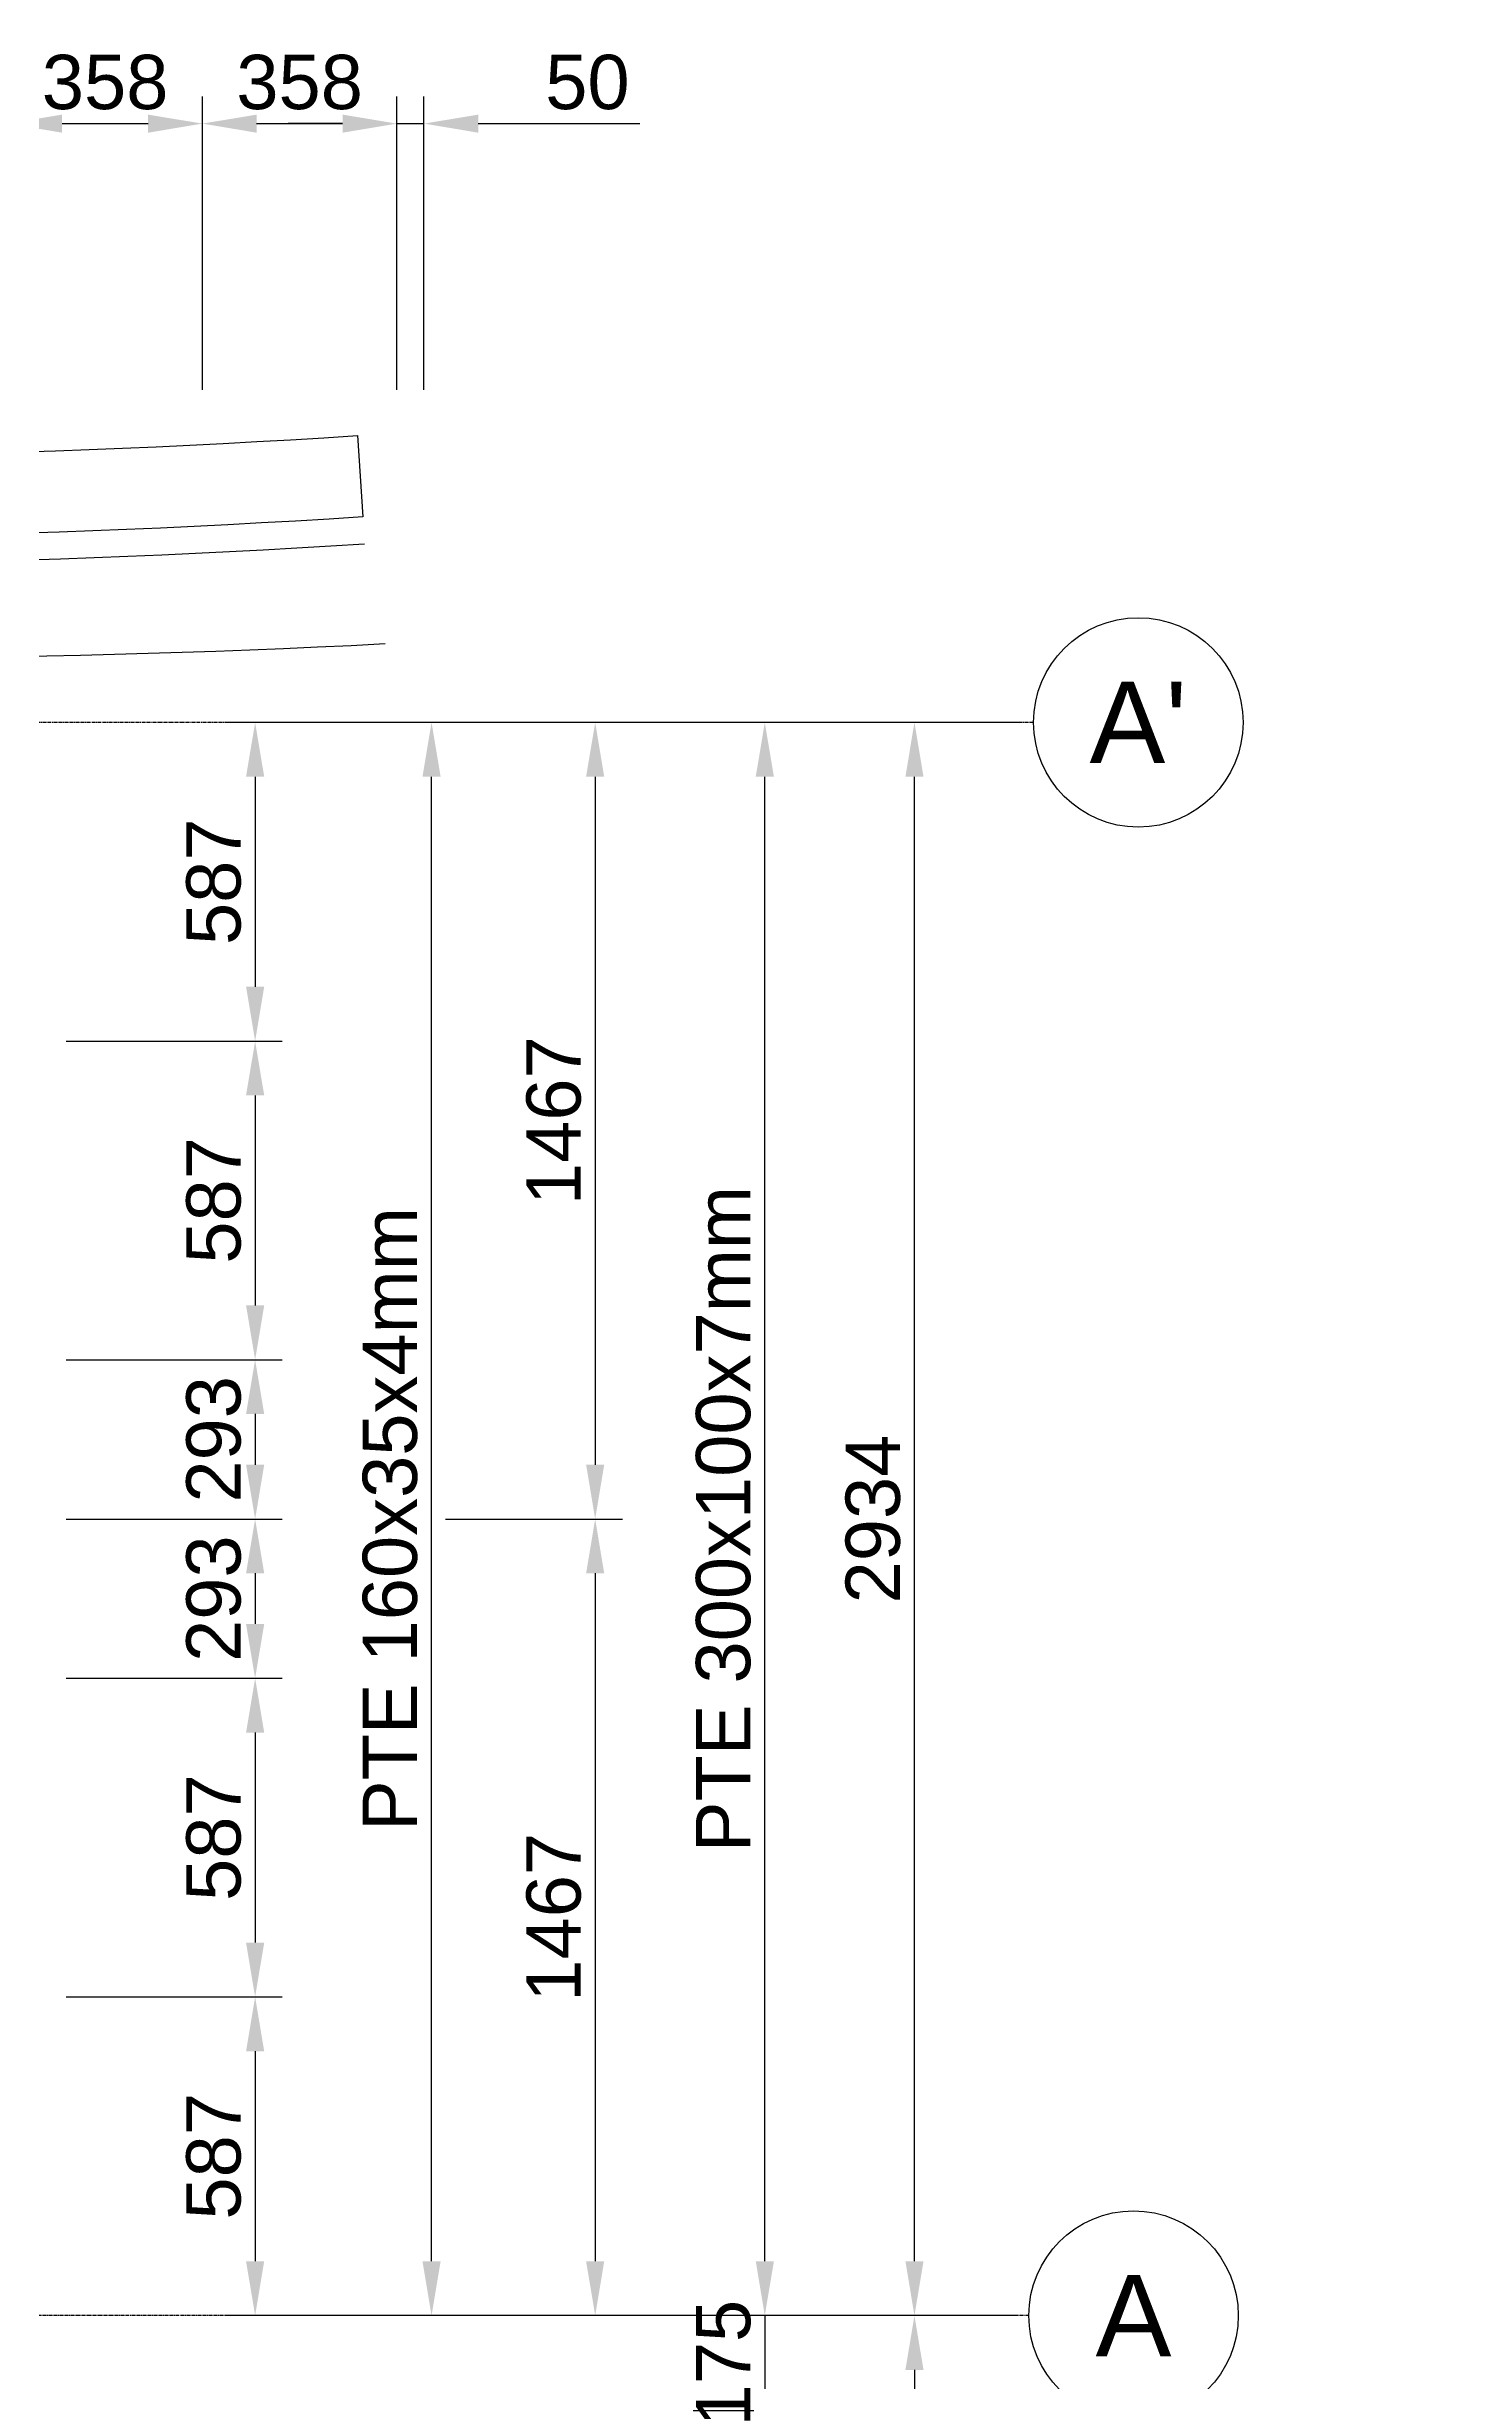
# Model space of a CAD drawing. Header units: millimetres. Extents: x -59786 to 1889966, y -10432 to 69447.
# Drawn here: x 19488 to 22100, y 21639 to 25938 of the extents above; entities that cross this region are included whole.
import ezdxf
from ezdxf import colors
from ezdxf.entities.mleader import LeaderData, LeaderLine
from ezdxf.enums import TextEntityAlignment as Align
from ezdxf.math import Vec2, Vec3

# ---------------------------------------------------------------- set-up
doc = ezdxf.new("R2010")
doc.units = ezdxf.units.MM
doc.header["$LTSCALE"] = 0.2
doc.linetypes.add('CENTER', pattern=[50.8, 31.75, -6.35, 6.35, -6.35])
for name, color, linetype in [('EE-5', 7, 'Continuous'), ('EE-TEXTO 1', 4, 'Continuous'), ('SIM-CONCRETO', 8, 'Continuous'), ('SIM-COTAS', 1, 'Continuous'), ('SIM-EJES', 8, 'CENTER')]:
    doc.layers.add(name, color=color, linetype=linetype)
doc.styles.add('ARIAL EE', font='arial.ttf')
doc.styles.get("Standard").update_dxf_attribs({"font": 'arial.ttf'})
doc.dimstyles.new('EE 1_STANDAR', dxfattribs={"dimtxt": 2, "dimasz": 2, "dimexe": 1, "dimexo": 0.5, "dimgap": 0.5, "dimtad": 1, "dimdec": 0, "dimdsep": 46, "dimtxsty": 'ARIAL EE', "dimcen": 1.5, "dimclrd": 256, "dimclre": 256, "dimclrt": 2, "dimadec": 0, "dimazin": 0, "dimtfac": 1, "dimtdec": 0, "dimtix": 1, "dimtmove": 0, "dimatfit": 2, "dimfxl": 1, "dimlwd": -1, "dimlwe": -1, "dimarcsym": 0})

# ---------------------------------------------------------------- blocks, each defined once
blk = doc.blocks.new('*D57')
at = {"layer": 'SIM-COTAS', "transparency": 16777216}
for p, q in [((21270.9, 21759.7), (21035.3, 21759.7)), ((21085.3, 21659.7), (21085.3, 18529.7)), ((21270.9, 18429.7), (21035.3, 18429.7))]:
    blk.add_line(p, q, dxfattribs=at)
for points in [[(21068.7, 21659.7), (21102, 21659.7), (21085.3, 21759.7)], [(21068.7, 18529.7), (21102, 18529.7), (21085.3, 18429.7)]]:
    blk.add_solid(points, dxfattribs=at)
at = {"layer": 'SIM-COTAS', "color": 2, "transparency": 16777216, "insert": (21009.2, 20094.7), "char_height": 100, "attachment_point": 5, "rotation": 90, "style": 'ARIAL EE'}
blk.add_mtext('3330', dxfattribs=at)
blk = doc.blocks.new('*D59')
at = {"layer": 'SIM-COTAS', "transparency": 16777216}
for p, q in [((20809.8, 21859.7), (20809.8, 21959.7)), ((21270.9, 21759.7), (20759.8, 21759.7)), ((20809.8, 21759.7), (20809.8, 21584.7)), ((20522.5, 21584.7), (20859.8, 21584.7)), ((20809.8, 21484.7), (20809.8, 21384.7))]:
    blk.add_line(p, q, dxfattribs=at)
for points in [[(20793.1, 21859.7), (20826.5, 21859.7), (20809.8, 21759.7)], [(20793.1, 21484.7), (20826.5, 21484.7), (20809.8, 21584.7)]]:
    blk.add_solid(points, dxfattribs=at)
at = {"layer": 'SIM-COTAS', "color": 2, "transparency": 16777216, "insert": (20733.7, 21672.2), "char_height": 100, "attachment_point": 5, "rotation": 90, "style": 'ARIAL EE'}
blk.add_mtext('175', dxfattribs=at)
blk = doc.blocks.new('*D99')
at = {"layer": 'SIM-COTAS', "transparency": 16777216}
for p, q in [((21146.3, 24693.4), (21035.3, 24693.4)), ((21085.3, 21859.7), (21085.3, 24593.4)), ((21270.9, 21759.7), (21035.3, 21759.7))]:
    blk.add_line(p, q, dxfattribs=at)
for points in [[(21068.7, 24593.4), (21102, 24593.4), (21085.3, 24693.4)], [(21068.7, 21859.7), (21102, 21859.7), (21085.3, 21759.7)]]:
    blk.add_solid(points, dxfattribs=at)
at = {"layer": 'SIM-COTAS', "color": 2, "transparency": 16777216, "insert": (21009.2, 23226.5), "char_height": 100, "attachment_point": 5, "rotation": 90, "style": 'ARIAL EE'}
blk.add_mtext('2934', dxfattribs=at)
blk = doc.blocks.new('ITEM_1')
at = {"layer": 'EE-5'}
blk.add_circle((0, 0), 3.857, dxfattribs=at)
at = {"layer": 'EE-TEXTO 1', "style": 'ARIAL EE', "flags": 4}
blk.add_attdef('EJE', text='', height=3, dxfattribs=at).set_placement((0.001, -0.001), align=Align.MIDDLE_CENTER)
blk = doc.blocks.new('*D195')
at = {"layer": 'SIM-COTAS', "transparency": 16777216}
for p, q in [((21279.6, 24693.4), (20447.5, 24693.4)), ((20497.5, 24593.4), (20497.5, 23326.5)), ((20222.2, 23226.5), (20547.5, 23226.5))]:
    blk.add_line(p, q, dxfattribs=at)
for points in [[(20480.8, 24593.4), (20514.1, 24593.4), (20497.5, 24693.4)], [(20480.8, 23326.5), (20514.1, 23326.5), (20497.5, 23226.5)]]:
    blk.add_solid(points, dxfattribs=at)
at = {"layer": 'SIM-COTAS', "color": 2, "transparency": 16777216, "insert": (20421.4, 23960), "char_height": 100, "attachment_point": 5, "rotation": 90, "style": 'ARIAL EE'}
blk.add_mtext('1467', dxfattribs=at)
blk = doc.blocks.new('*D196')
at = {"layer": 'SIM-COTAS', "transparency": 16777216}
for p, q in [((20222.2, 23226.5), (20547.5, 23226.5)), ((20497.5, 23126.5), (20497.5, 21859.7)), ((21270.9, 21759.7), (20447.5, 21759.7))]:
    blk.add_line(p, q, dxfattribs=at)
for points in [[(20480.8, 23126.5), (20514.1, 23126.5), (20497.5, 23226.5)], [(20480.8, 21859.7), (20514.1, 21859.7), (20497.5, 21759.7)]]:
    blk.add_solid(points, dxfattribs=at)
at = {"layer": 'SIM-COTAS', "color": 2, "transparency": 16777216, "insert": (20421.4, 22493.1), "char_height": 100, "attachment_point": 5, "rotation": 90, "style": 'ARIAL EE'}
blk.add_mtext('1467', dxfattribs=at)
blk = doc.blocks.new('*D197')
at = {"layer": 'SIM-COTAS', "transparency": 16777216}
for p, q in [((20858, 24693.4), (19821.4, 24693.4)), ((19871.4, 24593.4), (19871.4, 24206.6)), ((19523.5, 24106.6), (19921.4, 24106.6))]:
    blk.add_line(p, q, dxfattribs=at)
for points in [[(19854.7, 24593.4), (19888.1, 24593.4), (19871.4, 24693.4)], [(19854.7, 24206.6), (19888.1, 24206.6), (19871.4, 24106.6)]]:
    blk.add_solid(points, dxfattribs=at)
at = {"layer": 'SIM-COTAS', "color": 2, "transparency": 16777216, "insert": (19795.3, 24400), "char_height": 100, "attachment_point": 5, "rotation": 90, "style": 'ARIAL EE'}
blk.add_mtext('587', dxfattribs=at)
blk = doc.blocks.new('*D198')
at = {"layer": 'SIM-COTAS', "transparency": 16777216}
for p, q in [((19523.5, 24106.6), (19921.4, 24106.6)), ((19871.4, 24006.6), (19871.4, 23619.9)), ((19523.5, 23519.9), (19921.4, 23519.9))]:
    blk.add_line(p, q, dxfattribs=at)
for points in [[(19854.7, 24006.6), (19888.1, 24006.6), (19871.4, 24106.6)], [(19854.7, 23619.9), (19888.1, 23619.9), (19871.4, 23519.9)]]:
    blk.add_solid(points, dxfattribs=at)
at = {"layer": 'SIM-COTAS', "color": 2, "transparency": 16777216, "insert": (19795.3, 23813.3), "char_height": 100, "attachment_point": 5, "rotation": 90, "style": 'ARIAL EE'}
blk.add_mtext('587', dxfattribs=at)
blk = doc.blocks.new('*D199')
at = {"layer": 'SIM-COTAS', "transparency": 16777216}
for p, q in [((19523.5, 23519.9), (19921.4, 23519.9)), ((19871.4, 23419.9), (19871.4, 23326.5)), ((19523.5, 23226.5), (19921.4, 23226.5))]:
    blk.add_line(p, q, dxfattribs=at)
for points in [[(19854.7, 23419.9), (19888.1, 23419.9), (19871.4, 23519.9)], [(19854.7, 23326.5), (19888.1, 23326.5), (19871.4, 23226.5)]]:
    blk.add_solid(points, dxfattribs=at)
at = {"layer": 'SIM-COTAS', "color": 2, "transparency": 16777216, "insert": (19795.3, 23373.2), "char_height": 100, "attachment_point": 5, "rotation": 90, "style": 'ARIAL EE'}
blk.add_mtext('293', dxfattribs=at)
blk = doc.blocks.new('*D200')
at = {"layer": 'SIM-COTAS', "transparency": 16777216}
for p, q in [((19523.5, 23226.5), (19921.4, 23226.5)), ((19871.4, 23126.5), (19871.4, 23033.2)), ((19523.5, 22933.2), (19921.4, 22933.2))]:
    blk.add_line(p, q, dxfattribs=at)
for points in [[(19854.7, 23126.5), (19888.1, 23126.5), (19871.4, 23226.5)], [(19854.7, 23033.2), (19888.1, 23033.2), (19871.4, 22933.2)]]:
    blk.add_solid(points, dxfattribs=at)
at = {"layer": 'SIM-COTAS', "color": 2, "transparency": 16777216, "insert": (19795.3, 23079.8), "char_height": 100, "attachment_point": 5, "rotation": 90, "style": 'ARIAL EE'}
blk.add_mtext('293', dxfattribs=at)
blk = doc.blocks.new('*D201')
at = {"layer": 'SIM-COTAS', "transparency": 16777216}
for p, q in [((19523.5, 22933.2), (19921.4, 22933.2)), ((19871.4, 22833.2), (19871.4, 22446.4)), ((19523.7, 22346.4), (19921.4, 22346.4))]:
    blk.add_line(p, q, dxfattribs=at)
for points in [[(19854.7, 22833.2), (19888.1, 22833.2), (19871.4, 22933.2)], [(19854.7, 22446.4), (19888.1, 22446.4), (19871.4, 22346.4)]]:
    blk.add_solid(points, dxfattribs=at)
at = {"layer": 'SIM-COTAS', "color": 2, "transparency": 16777216, "insert": (19795.3, 22639.8), "char_height": 100, "attachment_point": 5, "rotation": 90, "style": 'ARIAL EE'}
blk.add_mtext('587', dxfattribs=at)
blk = doc.blocks.new('*D202')
at = {"layer": 'SIM-COTAS', "transparency": 16777216}
for p, q in [((19523.7, 22346.4), (19921.4, 22346.4)), ((19871.4, 22246.4), (19871.4, 21859.7)), ((20849.2, 21759.7), (19821.4, 21759.7))]:
    blk.add_line(p, q, dxfattribs=at)
for points in [[(19854.7, 22246.4), (19888.1, 22246.4), (19871.4, 22346.4)], [(19854.7, 21859.7), (19888.1, 21859.7), (19871.4, 21759.7)]]:
    blk.add_solid(points, dxfattribs=at)
at = {"layer": 'SIM-COTAS', "color": 2, "transparency": 16777216, "insert": (19795.3, 22053), "char_height": 100, "attachment_point": 5, "rotation": 90, "style": 'ARIAL EE'}
blk.add_mtext('587', dxfattribs=at)
blk = doc.blocks.new('*D203')
at = {"layer": 'SIM-COTAS', "transparency": 16777216}
for p, q in [((21270.9, 24693.4), (20146.2, 24693.4)), ((20196.2, 21859.7), (20196.2, 24593.4)), ((21270.9, 21759.7), (20146.2, 21759.7))]:
    blk.add_line(p, q, dxfattribs=at)
for points in [[(20179.5, 24593.4), (20212.9, 24593.4), (20196.2, 24693.4)], [(20179.5, 21859.7), (20212.9, 21859.7), (20196.2, 21759.7)]]:
    blk.add_solid(points, dxfattribs=at)
at = {"layer": 'SIM-COTAS', "color": 2, "transparency": 16777216, "insert": (20120.1, 23226.5), "char_height": 100, "attachment_point": 5, "rotation": 90, "style": 'ARIAL EE'}
blk.add_mtext('PTE 160x35x4mm', dxfattribs=at)
blk = doc.blocks.new('*D204')
at = {"layer": 'SIM-COTAS', "transparency": 16777216}
for p, q in [((21279.6, 24693.4), (20759.8, 24693.4)), ((20809.8, 21859.7), (20809.8, 24593.4)), ((21270.9, 21759.7), (20759.8, 21759.7))]:
    blk.add_line(p, q, dxfattribs=at)
for points in [[(20793.1, 24593.4), (20826.5, 24593.4), (20809.8, 24693.4)], [(20793.1, 21859.7), (20826.5, 21859.7), (20809.8, 21759.7)]]:
    blk.add_solid(points, dxfattribs=at)
at = {"layer": 'SIM-COTAS', "color": 2, "transparency": 16777216, "insert": (20733.7, 23226.5), "char_height": 100, "attachment_point": 5, "rotation": 90, "style": 'ARIAL EE'}
blk.add_mtext('PTE 300x100x7mm', dxfattribs=at)
blk = doc.blocks.new('*D229')
at = {"layer": 'SIM-COTAS', "transparency": 16777216}
for p, q in [((19416.1, 25306), (19416.1, 25846)), ((19774.2, 25306), (19774.2, 25846)), ((19516.1, 25796), (19674.2, 25796))]:
    blk.add_line(p, q, dxfattribs=at)
for points in [[(19516.1, 25812.6), (19516.1, 25779.3), (19416.1, 25796)], [(19674.2, 25812.6), (19674.2, 25779.3), (19774.2, 25796)]]:
    blk.add_solid(points, dxfattribs=at)
at = {"layer": 'SIM-COTAS', "color": 2, "transparency": 16777216, "insert": (19595.2, 25872), "char_height": 100, "attachment_point": 5, "style": 'ARIAL EE'}
blk.add_mtext('358', dxfattribs=at)
blk = doc.blocks.new('*D230')
at = {"layer": 'SIM-COTAS', "transparency": 16777216}
for p, q in [((19774.2, 25306), (19774.2, 25846)), ((20132.3, 25306), (20132.3, 25846)), ((19874.2, 25796), (20032.3, 25796))]:
    blk.add_line(p, q, dxfattribs=at)
for points in [[(19874.2, 25812.6), (19874.2, 25779.3), (19774.2, 25796)], [(20032.3, 25812.6), (20032.3, 25779.3), (20132.3, 25796)]]:
    blk.add_solid(points, dxfattribs=at)
at = {"layer": 'SIM-COTAS', "color": 2, "transparency": 16777216, "insert": (19953.3, 25872), "char_height": 100, "attachment_point": 5, "style": 'ARIAL EE'}
blk.add_mtext('358', dxfattribs=at)
blk = doc.blocks.new('*D231')
at = {"layer": 'SIM-COTAS', "transparency": 16777216}
for p, q in [((20132.3, 25306), (20132.3, 25846)), ((20182.3, 25306), (20182.3, 25846)), ((20032.3, 25796), (19932.3, 25796)), ((20132.3, 25796), (20182.3, 25796)), ((20282.3, 25796), (20579.6, 25796))]:
    blk.add_line(p, q, dxfattribs=at)
for points in [[(20032.3, 25812.6), (20032.3, 25779.3), (20132.3, 25796)], [(20282.3, 25812.6), (20282.3, 25779.3), (20182.3, 25796)]]:
    blk.add_solid(points, dxfattribs=at)
at = {"layer": 'SIM-COTAS', "color": 2, "transparency": 16777216, "insert": (20483.2, 25872), "char_height": 100, "attachment_point": 5, "style": 'ARIAL EE'}
blk.add_mtext('50', dxfattribs=at)

msp = doc.modelspace()

# ---------------------------------------------------------------- linework, layer by layer
at = {"layer": 'SIM-CONCRETO', "extrusion": (0.000604454, -1.95211e-09, 1), "elevation": -0.053}
msp.add_lwpolyline([(20069.606, 25071.747, -0.05280947), (16102.343, 25233.987, 0.05008137), (13123.728, 24952.544), (13094.412, 25099.652, -0.05026312), (16113.827, 25383.918, 0.05295036), (20059.915, 25221.433)], format="xyb", close=True, dxfattribs=at)
msp.add_lwpolyline([(20072.836, 25021.851, -0.05276272), (16098.536, 25184.008, 0.04782208), (13262.047, 24928.216, 0.04696942)], format="xyb", dxfattribs=at)
at = {"layer": 'SIM-CONCRETO', "extrusion": (0.006366, -3.29236e-05, 0.99998), "elevation": 100.919}
msp.add_lwpolyline([(20110.456, 24837.803, -0.05237395), (16136.125, 25046.35, 0.06032356), (13315.412, 24785.632, 0.046335)], format="xyb", dxfattribs=at)
at = {"layer": 'SIM-EJES'}
for p, q in [((21304.631, 24693.398), (10861.16, 24693.398)), ((21295.858, 21759.656), (10861.16, 21759.656))]:
    msp.add_line(p, q, dxfattribs=at)

# ---------------------------------------------------------------- block references
at = {"layer": 'SIM-COTAS'}
ref = msp.add_blockref('ITEM_1', (21497.488, 24693.398), dxfattribs=dict(at, xscale=50.00000000000001, yscale=50.00000000000001, zscale=50.00000000000001, rotation=179.9999999999999))
ref.add_attrib('EJE', "A'", dxfattribs={"layer": 'EE-TEXTO 1', "height": 150, "style": 'ARIAL EE', "flags": 4}).set_placement((21497.421, 24693.441), align=Align.MIDDLE_CENTER)
ref = msp.add_blockref('ITEM_1', (21488.715, 21759.656), dxfattribs=dict(at, xscale=50.00000000000001, yscale=50.00000000000001, zscale=50.00000000000001, rotation=179.9999999999999))
ref.add_attrib('EJE', 'A', dxfattribs={"layer": 'EE-TEXTO 1', "height": 150, "style": 'ARIAL EE', "flags": 4}).set_placement((21488.648, 21759.7), align=Align.MIDDLE_CENTER)

# ---------------------------------------------------------------- dimensions: what is measured, and where the dimension line sits
for base, p1, p2, picture, middle in [((19774.21, 25795.956), (19416.093, 25280.964), (19774.21, 25280.964), '*D229', (19595.152, 25872.047)), ((20132.327, 25795.956), (19774.21, 25280.964), (20132.327, 25280.964, -3.862), '*D230', (19953.269, 25872.047))]:
    dim = msp.add_linear_dim(base=base, p1=p1, p2=p2, dimstyle='EE 1_STANDAR', dxfattribs=at)
    dim.commit()
    dim.dimension.update_dxf_attribs({"geometry": picture, "text_midpoint": middle})
dim = msp.add_linear_dim(base=(20182.327, 25795.956), p1=(20132.327, 25280.964, -3.862), p2=(20182.327, 25280.964, -3.862), dimstyle='EE 1_STANDAR', dxfattribs=at)
dim.commit()
dim.dimension.update_dxf_attribs({"geometry": '*D231', "text_midpoint": (20483.195, 25795.956), "dimtype": 160})
for base, p1, p2, picture, middle in [((19871.404, 24106.649), (20882.986, 24693.398), (19498.517, 24106.649), '*D197', (19795.346, 24400.024)), ((20497.471, 23226.527), (21304.631, 24693.398), (20197.194, 23226.527, -0.63), '*D195', (20421.414, 23959.962)), ((21085.328, 24693.398), (21295.858, 21759.656), (21171.265, 24693.398), '*D99', (21009.236, 23226.527)), ((19871.404, 23519.901), (19498.517, 24106.649), (19498.517, 23519.901), '*D198', (19795.346, 23813.275)), ((19871.404, 23226.527), (19498.517, 23519.901), (19498.517, 23226.527), '*D199', (19795.312, 23373.214)), ((19871.404, 22933.153), (19498.517, 23226.527), (19498.517, 22933.153), '*D200', (19795.312, 23079.84)), ((20497.471, 21759.656), (20197.194, 23226.527, -0.63), (21295.858, 21759.656), '*D196', (20421.414, 22493.092)), ((19871.404, 22346.404), (19498.517, 22933.153), (19498.744, 22346.404), '*D201', (19795.346, 22639.779)), ((19871.404, 21759.656), (19498.744, 22346.404), (20874.213, 21759.656), '*D202', (19795.346, 22053.03)), ((21085.328, 18429.656), (21295.858, 21759.656), (21295.858, 18429.656), '*D57', (21009.236, 20094.656))]:
    dim = msp.add_linear_dim(base=base, p1=p1, p2=p2, angle=90, dimstyle='EE 1_STANDAR', dxfattribs=at)
    dim.commit()
    dim.dimension.update_dxf_attribs({"geometry": picture, "text_midpoint": middle})
for base, p2, text, picture, middle in [((20196.194, 24693.398), (21295.858, 24693.398), 'PTE 160x35x4mm', '*D203', (20120.103, 23226.527)), ((20809.804, 24693.398), (21304.631, 24693.398), 'PTE 300x100x7mm', '*D204', (20733.713, 23226.527))]:
    dim = msp.add_linear_dim(base=base, p1=(21295.858, 21759.656), p2=p2, angle=90, text=text, dimstyle='EE 1_STANDAR', dxfattribs=at)
    dim.commit()
    dim.dimension.update_dxf_attribs({"geometry": picture, "text_midpoint": middle})
dim = msp.add_linear_dim(base=(20809.804, 21584.656), p1=(21295.858, 21759.656), p2=(20497.471, 21584.656), angle=90, dimstyle='EE 1_STANDAR', dxfattribs=at)
dim.commit()
dim.dimension.update_dxf_attribs({"geometry": '*D59', "text_midpoint": (20809.804, 21672.156), "dimtype": 160})

# ---------------------------------------------------------------- leaders
at = {"layer": 'SIM-COTAS', "linetype": 'Continuous'}
ml = msp.add_multileader_mtext('Standard', dxfattribs=at)
ml.set_content('{\\C2;PTE 300x100x7mm}', color=256)
ml.set_leader_properties()
ml.build(insert=Vec2(0, 0))
ml.multileader.update_dxf_attribs({"dogleg_length": 0.0025, "arrow_head_size": 100, "scale": 50})
ctx = ml.context
ctx.base_point, ctx.scale, ctx.char_height, ctx.arrow_head_size, ctx.landing_gap_size, ctx.plane_origin = Vec3(28501.552, 23832.043), 50, 100, 100, 50, Vec3(26449.355, 42134.66)
ctx.text_align_type = 2
notes = []
notes.append((ctx, [(1, (1, 1, 0), (29994.756, 23832.043), (-1, 0), 186.178, [(0, [(30811.238, 24643.398)], 0, [])])]))
ctx.mtext.insert, ctx.mtext.width, ctx.mtext.defined_height, ctx.mtext.alignment, ctx.mtext.flow_direction = Vec3(29758.578, 23882.93), 1248.05645, 411.095, 3, 5
ml = msp.add_multileader_mtext('Standard', dxfattribs=at)
ml.set_content('{\\C2;COLUMNA\\P\\A1;PTE 250x250x8mm}', color=256)
ml.set_leader_properties()
ml.build(insert=Vec2(0, 0))
ml.multileader.update_dxf_attribs({"dogleg_length": 0.0025, "arrow_head_size": 100, "scale": 50})
ctx = ml.context
ctx.base_point, ctx.scale, ctx.char_height, ctx.arrow_head_size, ctx.landing_gap_size, ctx.plane_origin = Vec3(28501.552, 24416.418), 50, 100, 100, 50, Vec3(26449.355, 42717.262)
ctx.text_align_type = 2
notes.append((ctx, [(1, (1, 1, 0), (29994.756, 24416.418), (-1, 0), 186.178, [(0, [(30249.995, 24588.148)], 0, [])])]))
ctx.mtext.insert, ctx.mtext.width, ctx.mtext.defined_height, ctx.mtext.alignment, ctx.mtext.flow_direction = Vec3(29758.578, 24467.271), 1228.76679, 411.095, 3, 5
ml = msp.add_multileader_mtext('Standard', dxfattribs=at)
ml.set_content('{\\C2;PTE 300x100x7mm}', color=256)
ml.set_leader_properties()
ml.build(insert=Vec2(0, 0))
ml.multileader.update_dxf_attribs({"dogleg_length": 0.0025, "arrow_head_size": 100, "scale": 50})
ctx = ml.context
ctx.base_point, ctx.scale, ctx.char_height, ctx.arrow_head_size, ctx.landing_gap_size, ctx.plane_origin = Vec3(28501.552, 22613.825), 50, 100, 100, 50, Vec3(26449.355, 40916.442)
ctx.text_align_type = 2
notes.append((ctx, [(1, (1, 1, 0), (29994.756, 22613.825), (-1, 0), 186.178, [(1, [(30723.738, 23176.527), (30811.238, 21809.656)], 0, [])])]))
ctx.mtext.insert, ctx.mtext.width, ctx.mtext.defined_height, ctx.mtext.alignment, ctx.mtext.flow_direction = Vec3(29758.578, 22664.712), 1248.05645, 411.095, 3, 5
ml = msp.add_multileader_mtext('Standard', dxfattribs=at)
ml.set_content('{\\C2;PTE 300x100x7mm}', color=256)
ml.set_leader_properties()
ml.build(insert=Vec2(0, 0))
ml.multileader.update_dxf_attribs({"dogleg_length": 0.0025, "arrow_head_size": 100, "scale": 50})
ctx = ml.context
ctx.base_point, ctx.scale, ctx.char_height, ctx.arrow_head_size, ctx.landing_gap_size, ctx.plane_origin = Vec3(2411.238, 22613.825), 50, 100, 100, 50, Vec3(5770.46, 40916.442)
notes.append((ctx, [(1, (1, 1, 0), (2225.06, 22613.825), (1, 0), 186.178, [(1, [(1694.884, 23176.528), (1660.821, 21809.656)], 0, [])])]))
ctx.mtext.insert, ctx.mtext.rotation, ctx.mtext.width, ctx.mtext.defined_height, ctx.mtext.flow_direction = Vec3(2461.238, 22664.712), 6.28318531, 1248.05645, 411.095, 5
ml = msp.add_multileader_mtext('Standard', dxfattribs=at)
ml.set_content('{\\C2;PTE 300x100x7mm}', color=256)
ml.set_leader_properties()
ml.build(insert=Vec2(0, 0))
ml.multileader.update_dxf_attribs({"dogleg_length": 0.0025, "arrow_head_size": 100, "scale": 50})
ctx = ml.context
ctx.base_point, ctx.scale, ctx.char_height, ctx.arrow_head_size, ctx.landing_gap_size, ctx.plane_origin = Vec3(14458.159, 22613.825), 50, 100, 100, 50, Vec3(17817.381, 40916.442)
notes.append((ctx, [(1, (1, 1, 0), (14271.981, 22613.825), (1, 0), 186.178, [(1, [(13741.805, 23176.528), (13704.361, 21809.656)], 0, [])])]))
ctx.mtext.insert, ctx.mtext.rotation, ctx.mtext.width, ctx.mtext.defined_height, ctx.mtext.flow_direction = Vec3(14508.159, 22664.712), 6.28318531, 1248.05645, 411.095, 5
ml = msp.add_multileader_mtext('Standard', dxfattribs=at)
ml.set_content('{\\C2;COLUMNA\\P\\A1;PTE 250x250x8mm}', color=256)
ml.set_leader_properties()
ml.build(insert=Vec2(0, 0))
ml.multileader.update_dxf_attribs({"dogleg_length": 0.0025, "arrow_head_size": 100, "scale": 50})
ctx = ml.context
ctx.base_point, ctx.scale, ctx.char_height, ctx.arrow_head_size, ctx.landing_gap_size, ctx.plane_origin = Vec3(2390.963, 22219.76), 50, 100, 100, 50, Vec3(-2072.15, 39327.764)
notes.append((ctx, [(0, (1, 1, 0), (2204.785, 22219.76), (1, 0), 186.178, [(0, [(1955.856, 21870.691)], 0, [])])]))
ctx.mtext.insert, ctx.mtext.width, ctx.mtext.defined_height, ctx.mtext.flow_direction = Vec3(2440.963, 22270.613), 1494.82669, 411.095, 5
ml = msp.add_multileader_mtext('Standard', dxfattribs=at)
ml.set_content('{\\C2;COLUMNA\\P\\A1;PTE 250x250x8mm}', color=256)
ml.set_leader_properties()
ml.build(insert=Vec2(0, 0))
ml.multileader.update_dxf_attribs({"dogleg_length": 0.0025, "arrow_head_size": 100, "scale": 50})
ctx = ml.context
ctx.base_point, ctx.scale, ctx.char_height, ctx.arrow_head_size, ctx.landing_gap_size, ctx.plane_origin = Vec3(14437.884, 22226.044), 50, 100, 100, 50, Vec3(9974.771, 39327.764)
notes.append((ctx, [(0, (1, 1, 0), (14251.706, 22226.044), (1, 0), 186.178, [(0, [(14002.777, 21870.691)], 0, [])])]))
ctx.mtext.insert, ctx.mtext.width, ctx.mtext.defined_height, ctx.mtext.flow_direction = Vec3(14487.884, 22276.896), 1263.93598, 411.095, 5
for ctx, leaders in notes:
    for number, flags, end, landing, length, lines in leaders:
        leader = LeaderData()
        leader.index, (leader.has_last_leader_line, leader.has_dogleg_vector, leader.attachment_direction) = number, flags
        leader.last_leader_point, leader.dogleg_vector, leader.dogleg_length = Vec3(end), Vec3(landing), length
        for number, points, colour, breaks in lines:
            line = LeaderLine()
            line.index, line.vertices, line.color, line.breaks = number, Vec3.list(points), colors.encode_raw_color(colour), breaks
            leader.lines.append(line)
        ctx.leaders.append(leader)

doc.saveas('drawing.dxf')
